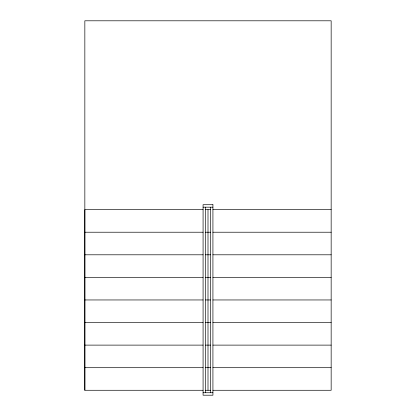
<?xml version="1.0" encoding="UTF-8"?>
<svg xmlns="http://www.w3.org/2000/svg" width="416" height="416" viewBox="0 0 416 416"><rect width="100%" height="100%" fill="white"/><g stroke="black" fill="none" stroke-linecap="round" stroke-linejoin="round"><path stroke-width="0.62" d="M203.076 390.276L84.843 390.276L84.843 20.8L331.157 20.8L331.157 390.276L212.924 390.276M203.076 207.178L212.924 207.178M203.076 209.643L84.843 209.643L84.843 390.276M205.535 209.643L210.465 209.643M212.924 209.643L331.157 209.643M84.843 232.222L203.076 232.222M205.535 232.222L210.465 232.222M212.924 232.222L331.157 232.222M84.843 254.8L203.076 254.8M205.535 254.8L210.465 254.8M212.924 254.8L331.157 254.8M84.843 277.378L203.076 277.378M205.535 277.378L210.465 277.378M212.924 277.378L331.157 277.378M84.843 299.957L203.076 299.957M205.535 299.957L210.465 299.957M212.924 299.957L331.157 299.957M84.843 322.535L203.076 322.535M205.535 322.535L210.465 322.535M212.924 322.535L331.157 322.535M84.843 345.114L203.076 345.114M205.535 345.114L210.465 345.114M212.924 345.114L331.157 345.114M84.843 367.697L203.076 367.697M205.535 367.697L210.465 367.697M212.924 367.697L331.157 367.697M205.535 390.276L210.465 390.276M203.076 392.735L212.924 392.735M210.465 207.178L210.465 392.735M208 209.643L208 390.276M205.535 207.178L205.535 392.735M212.924 204.714L203.076 204.714L203.076 395.2L212.924 395.2L212.924 204.714"/></g></svg>
